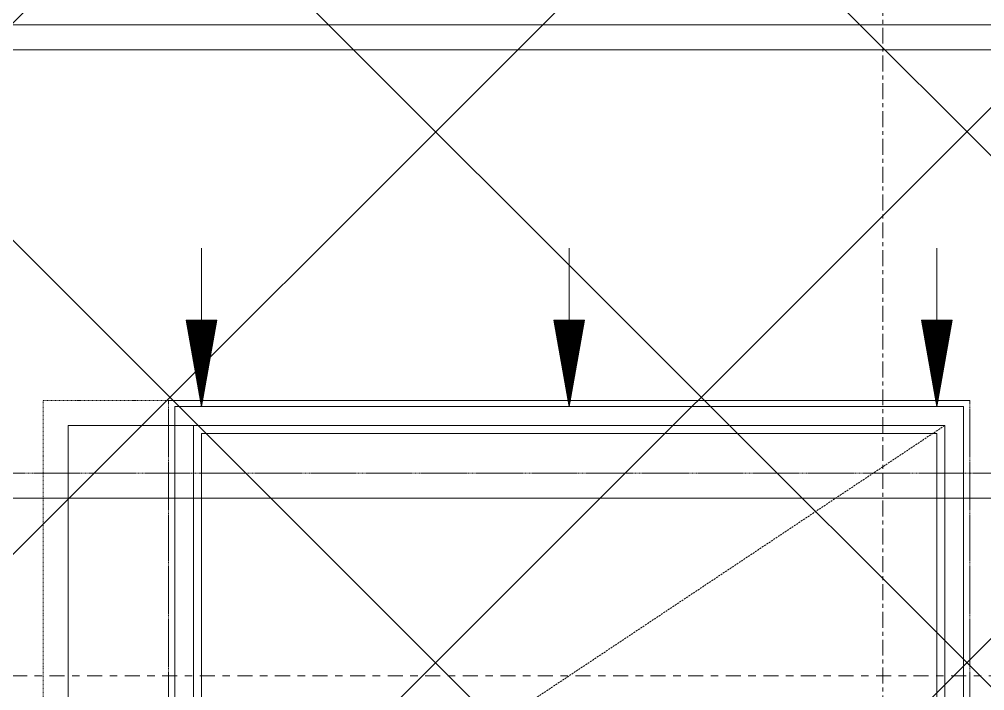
# Model space of a CAD drawing. Header units: inches. Extents: x -83664 to 20107, y -47222 to 19398.
# Drawn here: x -37662 to -36891, y -34330 to -33794 of the extents above; entities that cross this region are included whole.
import ezdxf

# ---------------------------------------------------------------- set-up
doc = ezdxf.new("R2010")
doc.units = ezdxf.units.IN
doc.header["$MEASUREMENT"] = 0
for name, pattern in [('Center', [29.999999, 12, -6, 6, -6]), ('Grid Line', [22.225, 12.7, -3.175, 3.175, -3.175]), ('Hidden 0_50', [1.0584, 0.5292, -0.5292]), ('Hidden 1_5', [2.2, 1.5, -0.7])]:
    doc.linetypes.add(name, pattern=pattern)
for name, color, linetype, lineweight in [('A-DETL-GENF', 7, 'Continuous', 9), ('M-HVAC-CDFF', 7, 'Continuous', 9), ('M-HVAC-DUCT-ANNO', 7, 'Continuous', 9), ('M-HVAC-DUCT-CNTR', 7, 'Center', 9), ('S-GRID', 7, 'Continuous', 9)]:
    doc.layers.add(name, color=color, linetype=linetype, lineweight=lineweight)
doc.layers.add('M-HVAC-DUCT', color=7, linetype='Continuous', lineweight=9, true_color=0xffe97f)

# ---------------------------------------------------------------- blocks, each defined once
blk = doc.blocks.new('GCE-AT-Return Register Grille Rectangular - 600x400-8275311-FIRST FLOOR AC CONDITIONING LAYOUT - PART A')
at = {"layer": 'A-DETL-GENF', "color": 6, "true_color": 0xff00ff}
for p, q in [((113940.28, 64395.14), (113940.28, 64337.64)), ((114233.93, 64395.14), (114233.93, 64337.64)), ((114527.58, 64395.14), (114527.58, 64337.64)), ((113940.28, 64268.67), (113928.12, 64337.64)), ((113928.12, 64337.64), (113952.44, 64337.64)), ((113940.28, 64268.67), (113928.12, 64337.64)), ((113928.18, 64337.29), (113928.18, 64337.64)), ((113928.28, 64336.72), (113928.28, 64337.64)), ((113928.38, 64336.16), (113928.38, 64337.64)), ((113928.48, 64335.59), (113928.48, 64337.64)), ((113928.58, 64335.02), (113928.58, 64337.64)), ((113928.68, 64334.46), (113928.68, 64337.64)), ((113928.78, 64333.89), (113928.78, 64337.64)), ((113928.88, 64333.32), (113928.88, 64337.64)), ((113928.98, 64332.75), (113928.98, 64337.64)), ((113929.08, 64332.19), (113929.08, 64337.64)), ((113929.18, 64331.62), (113929.18, 64337.64)), ((113929.28, 64331.05), (113929.28, 64337.64)), ((113929.38, 64330.49), (113929.38, 64337.64)), ((113929.48, 64329.92), (113929.48, 64337.64)), ((113929.58, 64329.35), (113929.58, 64337.64)), ((113929.68, 64328.78), (113929.68, 64337.64)), ((113929.78, 64328.22), (113929.78, 64337.64)), ((113929.88, 64327.65), (113929.88, 64337.64)), ((113929.98, 64327.08), (113929.98, 64337.64)), ((113930.08, 64326.52), (113930.08, 64337.64)), ((113930.18, 64325.95), (113930.18, 64337.64)), ((113930.28, 64325.38), (113930.28, 64337.64)), ((113930.38, 64324.81), (113930.38, 64337.64)), ((113930.48, 64324.25), (113930.48, 64337.64)), ((113930.58, 64323.68), (113930.58, 64337.64)), ((113930.68, 64323.11), (113930.68, 64337.64)), ((113930.78, 64322.55), (113930.78, 64337.64)), ((113930.88, 64321.98), (113930.88, 64337.64)), ((113930.98, 64321.41), (113930.98, 64337.64)), ((113931.08, 64320.85), (113931.08, 64337.64)), ((113931.18, 64320.28), (113931.18, 64337.64)), ((113931.28, 64319.71), (113931.28, 64337.64)), ((113931.38, 64319.14), (113931.38, 64337.64)), ((113931.48, 64318.58), (113931.48, 64337.64)), ((113931.58, 64318.01), (113931.58, 64337.64)), ((113931.68, 64317.44), (113931.68, 64337.64)), ((113931.78, 64316.88), (113931.78, 64337.64)), ((113931.88, 64316.31), (113931.88, 64337.64)), ((113931.98, 64315.74), (113931.98, 64337.64)), ((113932.08, 64315.17), (113932.08, 64337.64)), ((113932.18, 64314.61), (113932.18, 64337.64)), ((113932.28, 64314.04), (113932.28, 64337.64)), ((113932.38, 64313.47), (113932.38, 64337.64)), ((113932.48, 64312.91), (113932.48, 64337.64)), ((113932.58, 64312.34), (113932.58, 64337.64)), ((113932.68, 64311.77), (113932.68, 64337.64)), ((113932.78, 64311.2), (113932.78, 64337.64)), ((113932.88, 64310.64), (113932.88, 64337.64)), ((113932.98, 64310.07), (113932.98, 64337.64)), ((113933.08, 64309.5), (113933.08, 64337.64)), ((113933.18, 64308.94), (113933.18, 64337.64)), ((113933.28, 64308.37), (113933.28, 64337.64)), ((113933.38, 64307.8), (113933.38, 64337.64)), ((113933.48, 64307.23), (113933.48, 64337.64)), ((113933.58, 64306.67), (113933.58, 64337.64)), ((113933.68, 64306.1), (113933.68, 64337.64)), ((113933.78, 64305.53), (113933.78, 64337.64)), ((113933.88, 64304.97), (113933.88, 64337.64)), ((113933.98, 64304.4), (113933.98, 64337.64)), ((113934.08, 64303.83), (113934.08, 64337.64)), ((113934.18, 64303.26), (113934.18, 64337.64)), ((113934.28, 64302.7), (113934.28, 64337.64)), ((113934.38, 64302.13), (113934.38, 64337.64)), ((113934.48, 64301.56), (113934.48, 64337.64)), ((113934.58, 64301), (113934.58, 64337.64)), ((113934.68, 64300.43), (113934.68, 64337.64)), ((113934.78, 64299.86), (113934.78, 64337.64)), ((113934.88, 64299.29), (113934.88, 64337.64)), ((113934.98, 64298.73), (113934.98, 64337.64)), ((113935.08, 64298.16), (113935.08, 64337.64)), ((113935.18, 64297.59), (113935.18, 64337.64)), ((113935.28, 64297.03), (113935.28, 64337.64)), ((113935.38, 64296.46), (113935.38, 64337.64)), ((113935.48, 64295.89), (113935.48, 64337.64)), ((113935.58, 64295.32), (113935.58, 64337.64)), ((113935.68, 64294.76), (113935.68, 64337.64)), ((113935.78, 64294.19), (113935.78, 64337.64)), ((113935.88, 64293.62), (113935.88, 64337.64)), ((113935.98, 64293.06), (113935.98, 64337.64)), ((113936.08, 64292.49), (113936.08, 64337.64)), ((113936.18, 64291.92), (113936.18, 64337.64)), ((113936.28, 64291.35), (113936.28, 64337.64)), ((113936.38, 64290.79), (113936.38, 64337.64)), ((113936.48, 64290.22), (113936.48, 64337.64)), ((113936.58, 64289.65), (113936.58, 64337.64)), ((113936.68, 64289.09), (113936.68, 64337.64)), ((113936.78, 64288.52), (113936.78, 64337.64)), ((113936.88, 64287.95), (113936.88, 64337.64)), ((113936.98, 64287.38), (113936.98, 64337.64)), ((113937.08, 64286.82), (113937.08, 64337.64)), ((113937.18, 64286.25), (113937.18, 64337.64)), ((113937.28, 64285.68), (113937.28, 64337.64)), ((113937.38, 64285.12), (113937.38, 64337.64)), ((113937.48, 64284.55), (113937.48, 64337.64)), ((113937.58, 64283.98), (113937.58, 64337.64)), ((113937.68, 64283.41), (113937.68, 64337.64)), ((113937.78, 64282.85), (113937.78, 64337.64)), ((113937.88, 64282.28), (113937.88, 64337.64)), ((113937.98, 64281.71), (113937.98, 64337.64)), ((113938.08, 64281.15), (113938.08, 64337.64)), ((113938.18, 64280.58), (113938.18, 64337.64)), ((113938.28, 64280.01), (113938.28, 64337.64)), ((113938.38, 64279.44), (113938.38, 64337.64)), ((113938.48, 64278.88), (113938.48, 64337.64)), ((113938.58, 64278.31), (113938.58, 64337.64)), ((113938.68, 64277.74), (113938.68, 64337.64)), ((113938.78, 64277.18), (113938.78, 64337.64)), ((113938.88, 64276.61), (113938.88, 64337.64)), ((113938.98, 64276.04), (113938.98, 64337.64)), ((113939.08, 64275.47), (113939.08, 64337.64)), ((113939.18, 64274.91), (113939.18, 64337.64)), ((113939.28, 64274.34), (113939.28, 64337.64)), ((113939.38, 64273.77), (113939.38, 64337.64)), ((113939.48, 64273.21), (113939.48, 64337.64)), ((113939.58, 64272.64), (113939.58, 64337.64)), ((113939.68, 64272.07), (113939.68, 64337.64)), ((113939.78, 64271.5), (113939.78, 64337.64)), ((113939.88, 64270.94), (113939.88, 64337.64)), ((113939.98, 64270.37), (113939.98, 64337.64)), ((113940.08, 64269.8), (113940.08, 64337.64)), ((113940.18, 64269.24), (113940.18, 64337.64)), ((113940.28, 64268.67), (113952.44, 64337.64)), ((113940.28, 64268.67), (113940.28, 64337.64)), ((113940.28, 64268.67), (113940.28, 64337.64)), ((113940.38, 64269.24), (113940.38, 64337.64)), ((113940.48, 64269.8), (113940.48, 64337.64)), ((113940.58, 64270.37), (113940.58, 64337.64)), ((113940.68, 64270.94), (113940.68, 64337.64)), ((113940.78, 64271.5), (113940.78, 64337.64)), ((113940.88, 64272.07), (113940.88, 64337.64)), ((113940.98, 64272.64), (113940.98, 64337.64)), ((113941.08, 64273.21), (113941.08, 64337.64)), ((113941.18, 64273.77), (113941.18, 64337.64)), ((113941.28, 64274.34), (113941.28, 64337.64)), ((113941.38, 64274.91), (113941.38, 64337.64)), ((113941.48, 64275.47), (113941.48, 64337.64)), ((113941.58, 64276.04), (113941.58, 64337.64)), ((113941.68, 64276.61), (113941.68, 64337.64)), ((113941.78, 64277.18), (113941.78, 64337.64)), ((113941.88, 64277.74), (113941.88, 64337.64)), ((113941.98, 64278.31), (113941.98, 64337.64)), ((113942.08, 64278.88), (113942.08, 64337.64)), ((113942.18, 64279.44), (113942.18, 64337.64)), ((113942.28, 64280.01), (113942.28, 64337.64)), ((113942.38, 64280.58), (113942.38, 64337.64)), ((113942.48, 64281.15), (113942.48, 64337.64)), ((113942.58, 64281.71), (113942.58, 64337.64)), ((113942.68, 64282.28), (113942.68, 64337.64)), ((113942.78, 64282.85), (113942.78, 64337.64)), ((113942.88, 64283.41), (113942.88, 64337.64)), ((113942.98, 64283.98), (113942.98, 64337.64)), ((113943.08, 64284.55), (113943.08, 64337.64)), ((113943.18, 64285.12), (113943.18, 64337.64)), ((113943.28, 64285.68), (113943.28, 64337.64)), ((113943.38, 64286.25), (113943.38, 64337.64)), ((113943.48, 64286.82), (113943.48, 64337.64)), ((113943.58, 64287.38), (113943.58, 64337.64)), ((113943.68, 64287.95), (113943.68, 64337.64)), ((113943.78, 64288.52), (113943.78, 64337.64)), ((113943.88, 64289.09), (113943.88, 64337.64)), ((113943.98, 64289.65), (113943.98, 64337.64)), ((113944.08, 64290.22), (113944.08, 64337.64)), ((113944.18, 64290.79), (113944.18, 64337.64)), ((113944.28, 64291.35), (113944.28, 64337.64)), ((113944.38, 64291.92), (113944.38, 64337.64)), ((113944.48, 64292.49), (113944.48, 64337.64)), ((113944.58, 64293.06), (113944.58, 64337.64)), ((113944.68, 64293.62), (113944.68, 64337.64)), ((113944.78, 64294.19), (113944.78, 64337.64)), ((113944.88, 64294.76), (113944.88, 64337.64)), ((113944.98, 64295.32), (113944.98, 64337.64)), ((113945.08, 64295.89), (113945.08, 64337.64)), ((113945.18, 64296.46), (113945.18, 64337.64)), ((113945.28, 64297.03), (113945.28, 64337.64)), ((113945.38, 64297.59), (113945.38, 64337.64)), ((113945.48, 64298.16), (113945.48, 64337.64)), ((113945.58, 64298.73), (113945.58, 64337.64)), ((113945.68, 64299.29), (113945.68, 64337.64)), ((113945.78, 64299.86), (113945.78, 64337.64)), ((113945.88, 64300.43), (113945.88, 64337.64)), ((113945.98, 64301), (113945.98, 64337.64)), ((113946.08, 64301.56), (113946.08, 64337.64)), ((113946.18, 64302.13), (113946.18, 64337.64)), ((113946.28, 64302.7), (113946.28, 64337.64)), ((113946.38, 64303.26), (113946.38, 64337.64)), ((113946.48, 64303.83), (113946.48, 64337.64)), ((113946.58, 64304.4), (113946.58, 64337.64)), ((113946.68, 64304.97), (113946.68, 64337.64)), ((113946.78, 64305.53), (113946.78, 64337.64)), ((113946.88, 64306.1), (113946.88, 64337.64)), ((113946.98, 64306.67), (113946.98, 64337.64)), ((113947.08, 64307.23), (113947.08, 64337.64)), ((113947.18, 64307.8), (113947.18, 64337.64)), ((113947.28, 64308.37), (113947.28, 64337.64)), ((113947.38, 64308.94), (113947.38, 64337.64)), ((113947.48, 64309.5), (113947.48, 64337.64)), ((113947.58, 64310.07), (113947.58, 64337.64)), ((113947.68, 64310.64), (113947.68, 64337.64)), ((113947.78, 64311.2), (113947.78, 64337.64)), ((113947.88, 64311.77), (113947.88, 64337.64)), ((113947.98, 64312.34), (113947.98, 64337.64)), ((113948.08, 64312.91), (113948.08, 64337.64)), ((113948.18, 64313.47), (113948.18, 64337.64)), ((113948.28, 64314.04), (113948.28, 64337.64)), ((113948.38, 64314.61), (113948.38, 64337.64)), ((113948.48, 64315.17), (113948.48, 64337.64)), ((113948.58, 64315.74), (113948.58, 64337.64)), ((113948.68, 64316.31), (113948.68, 64337.64)), ((113948.78, 64316.88), (113948.78, 64337.64)), ((113948.88, 64317.44), (113948.88, 64337.64)), ((113948.98, 64318.01), (113948.98, 64337.64)), ((113949.08, 64318.58), (113949.08, 64337.64)), ((113949.18, 64319.14), (113949.18, 64337.64)), ((113949.28, 64319.71), (113949.28, 64337.64)), ((113949.38, 64320.28), (113949.38, 64337.64)), ((113949.48, 64320.85), (113949.48, 64337.64)), ((113949.58, 64321.41), (113949.58, 64337.64)), ((113949.68, 64321.98), (113949.68, 64337.64)), ((113949.78, 64322.55), (113949.78, 64337.64)), ((113949.88, 64323.11), (113949.88, 64337.64)), ((113949.98, 64323.68), (113949.98, 64337.64)), ((113950.08, 64324.25), (113950.08, 64337.64)), ((113950.18, 64324.81), (113950.18, 64337.64)), ((113950.28, 64325.38), (113950.28, 64337.64)), ((113950.38, 64325.95), (113950.38, 64337.64)), ((113950.48, 64326.52), (113950.48, 64337.64)), ((113950.58, 64327.08), (113950.58, 64337.64)), ((113950.68, 64327.65), (113950.68, 64337.64)), ((113950.78, 64328.22), (113950.78, 64337.64)), ((113950.88, 64328.78), (113950.88, 64337.64)), ((113950.98, 64329.35), (113950.98, 64337.64)), ((113951.08, 64329.92), (113951.08, 64337.64)), ((113951.18, 64330.49), (113951.18, 64337.64)), ((113951.28, 64331.05), (113951.28, 64337.64)), ((113951.38, 64331.62), (113951.38, 64337.64)), ((113951.48, 64332.19), (113951.48, 64337.64)), ((113951.58, 64332.75), (113951.58, 64337.64)), ((113951.68, 64333.32), (113951.68, 64337.64)), ((113951.78, 64333.89), (113951.78, 64337.64)), ((113951.88, 64334.46), (113951.88, 64337.64)), ((113951.98, 64335.02), (113951.98, 64337.64)), ((113952.08, 64335.59), (113952.08, 64337.64)), ((113952.18, 64336.16), (113952.18, 64337.64)), ((113952.28, 64336.72), (113952.28, 64337.64)), ((113952.38, 64337.29), (113952.38, 64337.64)), ((114233.93, 64268.67), (114221.77, 64337.64)), ((114221.77, 64337.64), (114246.09, 64337.64)), ((114233.93, 64268.67), (114221.77, 64337.64)), ((114221.83, 64337.29), (114221.83, 64337.64)), ((114221.93, 64336.72), (114221.93, 64337.64)), ((114222.03, 64336.16), (114222.03, 64337.64)), ((114222.13, 64335.59), (114222.13, 64337.64)), ((114222.23, 64335.02), (114222.23, 64337.64)), ((114222.33, 64334.46), (114222.33, 64337.64)), ((114222.43, 64333.89), (114222.43, 64337.64)), ((114222.53, 64333.32), (114222.53, 64337.64)), ((114222.63, 64332.75), (114222.63, 64337.64)), ((114222.73, 64332.19), (114222.73, 64337.64)), ((114222.83, 64331.62), (114222.83, 64337.64)), ((114222.93, 64331.05), (114222.93, 64337.64)), ((114223.03, 64330.49), (114223.03, 64337.64)), ((114223.13, 64329.92), (114223.13, 64337.64)), ((114223.23, 64329.35), (114223.23, 64337.64)), ((114223.33, 64328.78), (114223.33, 64337.64)), ((114223.43, 64328.22), (114223.43, 64337.64)), ((114223.53, 64327.65), (114223.53, 64337.64)), ((114223.63, 64327.08), (114223.63, 64337.64)), ((114223.73, 64326.52), (114223.73, 64337.64)), ((114223.83, 64325.95), (114223.83, 64337.64)), ((114223.93, 64325.38), (114223.93, 64337.64)), ((114224.03, 64324.81), (114224.03, 64337.64)), ((114224.13, 64324.25), (114224.13, 64337.64)), ((114224.23, 64323.68), (114224.23, 64337.64)), ((114224.33, 64323.11), (114224.33, 64337.64)), ((114224.43, 64322.55), (114224.43, 64337.64)), ((114224.53, 64321.98), (114224.53, 64337.64)), ((114224.63, 64321.41), (114224.63, 64337.64)), ((114224.73, 64320.85), (114224.73, 64337.64)), ((114224.83, 64320.28), (114224.83, 64337.64)), ((114224.93, 64319.71), (114224.93, 64337.64)), ((114225.03, 64319.14), (114225.03, 64337.64)), ((114225.13, 64318.58), (114225.13, 64337.64)), ((114225.23, 64318.01), (114225.23, 64337.64)), ((114225.33, 64317.44), (114225.33, 64337.64)), ((114225.43, 64316.88), (114225.43, 64337.64)), ((114225.53, 64316.31), (114225.53, 64337.64)), ((114225.63, 64315.74), (114225.63, 64337.64)), ((114225.73, 64315.17), (114225.73, 64337.64)), ((114225.83, 64314.61), (114225.83, 64337.64)), ((114225.93, 64314.04), (114225.93, 64337.64)), ((114226.03, 64313.47), (114226.03, 64337.64)), ((114226.13, 64312.91), (114226.13, 64337.64)), ((114226.23, 64312.34), (114226.23, 64337.64)), ((114226.33, 64311.77), (114226.33, 64337.64)), ((114226.43, 64311.2), (114226.43, 64337.64)), ((114226.53, 64310.64), (114226.53, 64337.64)), ((114226.63, 64310.07), (114226.63, 64337.64)), ((114226.73, 64309.5), (114226.73, 64337.64)), ((114226.83, 64308.94), (114226.83, 64337.64)), ((114226.93, 64308.37), (114226.93, 64337.64)), ((114227.03, 64307.8), (114227.03, 64337.64)), ((114227.13, 64307.23), (114227.13, 64337.64)), ((114227.23, 64306.67), (114227.23, 64337.64)), ((114227.33, 64306.1), (114227.33, 64337.64)), ((114227.43, 64305.53), (114227.43, 64337.64)), ((114227.53, 64304.97), (114227.53, 64337.64)), ((114227.63, 64304.4), (114227.63, 64337.64)), ((114227.73, 64303.83), (114227.73, 64337.64)), ((114227.83, 64303.26), (114227.83, 64337.64)), ((114227.93, 64302.7), (114227.93, 64337.64)), ((114228.03, 64302.13), (114228.03, 64337.64)), ((114228.13, 64301.56), (114228.13, 64337.64)), ((114228.23, 64301), (114228.23, 64337.64)), ((114228.33, 64300.43), (114228.33, 64337.64)), ((114228.43, 64299.86), (114228.43, 64337.64)), ((114228.53, 64299.29), (114228.53, 64337.64)), ((114228.63, 64298.73), (114228.63, 64337.64)), ((114228.73, 64298.16), (114228.73, 64337.64)), ((114228.83, 64297.59), (114228.83, 64337.64)), ((114228.93, 64297.03), (114228.93, 64337.64)), ((114229.03, 64296.46), (114229.03, 64337.64)), ((114229.13, 64295.89), (114229.13, 64337.64)), ((114229.23, 64295.32), (114229.23, 64337.64)), ((114229.33, 64294.76), (114229.33, 64337.64)), ((114229.43, 64294.19), (114229.43, 64337.64)), ((114229.53, 64293.62), (114229.53, 64337.64)), ((114229.63, 64293.06), (114229.63, 64337.64)), ((114229.73, 64292.49), (114229.73, 64337.64)), ((114229.83, 64291.92), (114229.83, 64337.64)), ((114229.93, 64291.35), (114229.93, 64337.64)), ((114230.03, 64290.79), (114230.03, 64337.64)), ((114230.13, 64290.22), (114230.13, 64337.64)), ((114230.23, 64289.65), (114230.23, 64337.64)), ((114230.33, 64289.09), (114230.33, 64337.64)), ((114230.43, 64288.52), (114230.43, 64337.64)), ((114230.53, 64287.95), (114230.53, 64337.64)), ((114230.63, 64287.38), (114230.63, 64337.64)), ((114230.73, 64286.82), (114230.73, 64337.64)), ((114230.83, 64286.25), (114230.83, 64337.64)), ((114230.93, 64285.68), (114230.93, 64337.64)), ((114231.03, 64285.12), (114231.03, 64337.64)), ((114231.13, 64284.55), (114231.13, 64337.64)), ((114231.23, 64283.98), (114231.23, 64337.64)), ((114231.33, 64283.41), (114231.33, 64337.64)), ((114231.43, 64282.85), (114231.43, 64337.64)), ((114231.53, 64282.28), (114231.53, 64337.64)), ((114231.63, 64281.71), (114231.63, 64337.64)), ((114231.73, 64281.15), (114231.73, 64337.64)), ((114231.83, 64280.58), (114231.83, 64337.64)), ((114231.93, 64280.01), (114231.93, 64337.64)), ((114232.03, 64279.44), (114232.03, 64337.64)), ((114232.13, 64278.88), (114232.13, 64337.64)), ((114232.23, 64278.31), (114232.23, 64337.64)), ((114232.33, 64277.74), (114232.33, 64337.64)), ((114232.43, 64277.18), (114232.43, 64337.64)), ((114232.53, 64276.61), (114232.53, 64337.64)), ((114232.63, 64276.04), (114232.63, 64337.64)), ((114232.73, 64275.47), (114232.73, 64337.64)), ((114232.83, 64274.91), (114232.83, 64337.64)), ((114232.93, 64274.34), (114232.93, 64337.64)), ((114233.03, 64273.77), (114233.03, 64337.64)), ((114233.13, 64273.21), (114233.13, 64337.64)), ((114233.23, 64272.64), (114233.23, 64337.64)), ((114233.33, 64272.07), (114233.33, 64337.64)), ((114233.43, 64271.5), (114233.43, 64337.64)), ((114233.53, 64270.94), (114233.53, 64337.64)), ((114233.63, 64270.37), (114233.63, 64337.64)), ((114233.73, 64269.8), (114233.73, 64337.64)), ((114233.83, 64269.24), (114233.83, 64337.64)), ((114233.93, 64268.67), (114246.09, 64337.64)), ((114233.93, 64268.67), (114233.93, 64337.64)), ((114233.93, 64268.67), (114233.93, 64337.64)), ((114234.03, 64269.24), (114234.03, 64337.64)), ((114234.13, 64269.8), (114234.13, 64337.64)), ((114234.23, 64270.37), (114234.23, 64337.64)), ((114234.33, 64270.94), (114234.33, 64337.64)), ((114234.43, 64271.5), (114234.43, 64337.64)), ((114234.53, 64272.07), (114234.53, 64337.64)), ((114234.63, 64272.64), (114234.63, 64337.64)), ((114234.73, 64273.21), (114234.73, 64337.64)), ((114234.83, 64273.77), (114234.83, 64337.64)), ((114234.93, 64274.34), (114234.93, 64337.64)), ((114235.03, 64274.91), (114235.03, 64337.64)), ((114235.13, 64275.47), (114235.13, 64337.64)), ((114235.23, 64276.04), (114235.23, 64337.64)), ((114235.33, 64276.61), (114235.33, 64337.64)), ((114235.43, 64277.18), (114235.43, 64337.64)), ((114235.53, 64277.74), (114235.53, 64337.64)), ((114235.63, 64278.31), (114235.63, 64337.64)), ((114235.73, 64278.88), (114235.73, 64337.64)), ((114235.83, 64279.44), (114235.83, 64337.64)), ((114235.93, 64280.01), (114235.93, 64337.64)), ((114236.03, 64280.58), (114236.03, 64337.64)), ((114236.13, 64281.15), (114236.13, 64337.64)), ((114236.23, 64281.71), (114236.23, 64337.64)), ((114236.33, 64282.28), (114236.33, 64337.64)), ((114236.43, 64282.85), (114236.43, 64337.64)), ((114236.53, 64283.41), (114236.53, 64337.64)), ((114236.63, 64283.98), (114236.63, 64337.64)), ((114236.73, 64284.55), (114236.73, 64337.64)), ((114236.83, 64285.12), (114236.83, 64337.64)), ((114236.93, 64285.68), (114236.93, 64337.64)), ((114237.03, 64286.25), (114237.03, 64337.64)), ((114237.13, 64286.82), (114237.13, 64337.64)), ((114237.23, 64287.38), (114237.23, 64337.64)), ((114237.33, 64287.95), (114237.33, 64337.64)), ((114237.43, 64288.52), (114237.43, 64337.64)), ((114237.53, 64289.09), (114237.53, 64337.64)), ((114237.63, 64289.65), (114237.63, 64337.64)), ((114237.73, 64290.22), (114237.73, 64337.64)), ((114237.83, 64290.79), (114237.83, 64337.64)), ((114237.93, 64291.35), (114237.93, 64337.64)), ((114238.03, 64291.92), (114238.03, 64337.64)), ((114238.13, 64292.49), (114238.13, 64337.64)), ((114238.23, 64293.06), (114238.23, 64337.64)), ((114238.33, 64293.62), (114238.33, 64337.64)), ((114238.43, 64294.19), (114238.43, 64337.64)), ((114238.53, 64294.76), (114238.53, 64337.64)), ((114238.63, 64295.32), (114238.63, 64337.64)), ((114238.73, 64295.89), (114238.73, 64337.64)), ((114238.83, 64296.46), (114238.83, 64337.64)), ((114238.93, 64297.03), (114238.93, 64337.64)), ((114239.03, 64297.59), (114239.03, 64337.64)), ((114239.13, 64298.16), (114239.13, 64337.64)), ((114239.23, 64298.73), (114239.23, 64337.64)), ((114239.33, 64299.29), (114239.33, 64337.64)), ((114239.43, 64299.86), (114239.43, 64337.64)), ((114239.53, 64300.43), (114239.53, 64337.64)), ((114239.63, 64301), (114239.63, 64337.64)), ((114239.73, 64301.56), (114239.73, 64337.64)), ((114239.83, 64302.13), (114239.83, 64337.64)), ((114239.93, 64302.7), (114239.93, 64337.64)), ((114240.03, 64303.26), (114240.03, 64337.64)), ((114240.13, 64303.83), (114240.13, 64337.64)), ((114240.23, 64304.4), (114240.23, 64337.64)), ((114240.33, 64304.97), (114240.33, 64337.64)), ((114240.43, 64305.53), (114240.43, 64337.64)), ((114240.53, 64306.1), (114240.53, 64337.64)), ((114240.63, 64306.67), (114240.63, 64337.64)), ((114240.73, 64307.23), (114240.73, 64337.64)), ((114240.83, 64307.8), (114240.83, 64337.64)), ((114240.93, 64308.37), (114240.93, 64337.64)), ((114241.03, 64308.94), (114241.03, 64337.64)), ((114241.13, 64309.5), (114241.13, 64337.64)), ((114241.23, 64310.07), (114241.23, 64337.64)), ((114241.33, 64310.64), (114241.33, 64337.64)), ((114241.43, 64311.2), (114241.43, 64337.64)), ((114241.53, 64311.77), (114241.53, 64337.64)), ((114241.63, 64312.34), (114241.63, 64337.64)), ((114241.73, 64312.91), (114241.73, 64337.64)), ((114241.83, 64313.47), (114241.83, 64337.64)), ((114241.93, 64314.04), (114241.93, 64337.64)), ((114242.03, 64314.61), (114242.03, 64337.64)), ((114242.13, 64315.17), (114242.13, 64337.64)), ((114242.23, 64315.74), (114242.23, 64337.64)), ((114242.33, 64316.31), (114242.33, 64337.64)), ((114242.43, 64316.88), (114242.43, 64337.64)), ((114242.53, 64317.44), (114242.53, 64337.64)), ((114242.63, 64318.01), (114242.63, 64337.64)), ((114242.73, 64318.58), (114242.73, 64337.64)), ((114242.83, 64319.14), (114242.83, 64337.64)), ((114242.93, 64319.71), (114242.93, 64337.64)), ((114243.03, 64320.28), (114243.03, 64337.64)), ((114243.13, 64320.85), (114243.13, 64337.64)), ((114243.23, 64321.41), (114243.23, 64337.64)), ((114243.33, 64321.98), (114243.33, 64337.64)), ((114243.43, 64322.55), (114243.43, 64337.64)), ((114243.53, 64323.11), (114243.53, 64337.64)), ((114243.63, 64323.68), (114243.63, 64337.64)), ((114243.73, 64324.25), (114243.73, 64337.64)), ((114243.83, 64324.81), (114243.83, 64337.64)), ((114243.93, 64325.38), (114243.93, 64337.64)), ((114244.03, 64325.95), (114244.03, 64337.64)), ((114244.13, 64326.52), (114244.13, 64337.64)), ((114244.23, 64327.08), (114244.23, 64337.64)), ((114244.33, 64327.65), (114244.33, 64337.64)), ((114244.43, 64328.22), (114244.43, 64337.64)), ((114244.53, 64328.78), (114244.53, 64337.64)), ((114244.63, 64329.35), (114244.63, 64337.64)), ((114244.73, 64329.92), (114244.73, 64337.64)), ((114244.83, 64330.49), (114244.83, 64337.64)), ((114244.93, 64331.05), (114244.93, 64337.64)), ((114245.03, 64331.62), (114245.03, 64337.64)), ((114245.13, 64332.19), (114245.13, 64337.64)), ((114245.23, 64332.75), (114245.23, 64337.64)), ((114245.33, 64333.32), (114245.33, 64337.64)), ((114245.43, 64333.89), (114245.43, 64337.64)), ((114245.53, 64334.46), (114245.53, 64337.64)), ((114245.63, 64335.02), (114245.63, 64337.64)), ((114245.73, 64335.59), (114245.73, 64337.64)), ((114245.83, 64336.16), (114245.83, 64337.64)), ((114245.93, 64336.72), (114245.93, 64337.64)), ((114246.03, 64337.29), (114246.03, 64337.64)), ((114527.58, 64268.67), (114515.42, 64337.64)), ((114515.42, 64337.64), (114539.74, 64337.64)), ((114527.58, 64268.67), (114515.42, 64337.64)), ((114515.48, 64337.29), (114515.48, 64337.64)), ((114515.58, 64336.72), (114515.58, 64337.64)), ((114515.68, 64336.16), (114515.68, 64337.64)), ((114515.78, 64335.59), (114515.78, 64337.64)), ((114515.88, 64335.02), (114515.88, 64337.64)), ((114515.98, 64334.46), (114515.98, 64337.64)), ((114516.08, 64333.89), (114516.08, 64337.64)), ((114516.18, 64333.32), (114516.18, 64337.64)), ((114516.28, 64332.75), (114516.28, 64337.64)), ((114516.38, 64332.19), (114516.38, 64337.64)), ((114516.48, 64331.62), (114516.48, 64337.64)), ((114516.58, 64331.05), (114516.58, 64337.64)), ((114516.68, 64330.49), (114516.68, 64337.64)), ((114516.78, 64329.92), (114516.78, 64337.64)), ((114516.88, 64329.35), (114516.88, 64337.64)), ((114516.98, 64328.78), (114516.98, 64337.64)), ((114517.08, 64328.22), (114517.08, 64337.64)), ((114517.18, 64327.65), (114517.18, 64337.64)), ((114517.28, 64327.08), (114517.28, 64337.64)), ((114517.38, 64326.52), (114517.38, 64337.64)), ((114517.48, 64325.95), (114517.48, 64337.64)), ((114517.58, 64325.38), (114517.58, 64337.64)), ((114517.68, 64324.81), (114517.68, 64337.64)), ((114517.78, 64324.25), (114517.78, 64337.64)), ((114517.88, 64323.68), (114517.88, 64337.64)), ((114517.98, 64323.11), (114517.98, 64337.64)), ((114518.08, 64322.55), (114518.08, 64337.64)), ((114518.18, 64321.98), (114518.18, 64337.64)), ((114518.28, 64321.41), (114518.28, 64337.64)), ((114518.38, 64320.85), (114518.38, 64337.64)), ((114518.48, 64320.28), (114518.48, 64337.64)), ((114518.58, 64319.71), (114518.58, 64337.64)), ((114518.68, 64319.14), (114518.68, 64337.64)), ((114518.78, 64318.58), (114518.78, 64337.64)), ((114518.88, 64318.01), (114518.88, 64337.64)), ((114518.98, 64317.44), (114518.98, 64337.64)), ((114519.08, 64316.88), (114519.08, 64337.64)), ((114519.18, 64316.31), (114519.18, 64337.64)), ((114519.28, 64315.74), (114519.28, 64337.64)), ((114519.38, 64315.17), (114519.38, 64337.64)), ((114519.48, 64314.61), (114519.48, 64337.64)), ((114519.58, 64314.04), (114519.58, 64337.64)), ((114519.68, 64313.47), (114519.68, 64337.64)), ((114519.78, 64312.91), (114519.78, 64337.64)), ((114519.88, 64312.34), (114519.88, 64337.64)), ((114519.98, 64311.77), (114519.98, 64337.64)), ((114520.08, 64311.2), (114520.08, 64337.64)), ((114520.18, 64310.64), (114520.18, 64337.64)), ((114520.28, 64310.07), (114520.28, 64337.64)), ((114520.38, 64309.5), (114520.38, 64337.64)), ((114520.48, 64308.94), (114520.48, 64337.64)), ((114520.58, 64308.37), (114520.58, 64337.64)), ((114520.68, 64307.8), (114520.68, 64337.64)), ((114520.78, 64307.23), (114520.78, 64337.64)), ((114520.88, 64306.67), (114520.88, 64337.64)), ((114520.98, 64306.1), (114520.98, 64337.64)), ((114521.08, 64305.53), (114521.08, 64337.64)), ((114521.18, 64304.97), (114521.18, 64337.64)), ((114521.28, 64304.4), (114521.28, 64337.64)), ((114521.38, 64303.83), (114521.38, 64337.64)), ((114521.48, 64303.26), (114521.48, 64337.64)), ((114521.58, 64302.7), (114521.58, 64337.64)), ((114521.68, 64302.13), (114521.68, 64337.64)), ((114521.78, 64301.56), (114521.78, 64337.64)), ((114521.88, 64301), (114521.88, 64337.64)), ((114521.98, 64300.43), (114521.98, 64337.64)), ((114522.08, 64299.86), (114522.08, 64337.64)), ((114522.18, 64299.29), (114522.18, 64337.64)), ((114522.28, 64298.73), (114522.28, 64337.64)), ((114522.38, 64298.16), (114522.38, 64337.64)), ((114522.48, 64297.59), (114522.48, 64337.64)), ((114522.58, 64297.03), (114522.58, 64337.64)), ((114522.68, 64296.46), (114522.68, 64337.64)), ((114522.78, 64295.89), (114522.78, 64337.64)), ((114522.88, 64295.32), (114522.88, 64337.64)), ((114522.98, 64294.76), (114522.98, 64337.64)), ((114523.08, 64294.19), (114523.08, 64337.64)), ((114523.18, 64293.62), (114523.18, 64337.64)), ((114523.28, 64293.06), (114523.28, 64337.64)), ((114523.38, 64292.49), (114523.38, 64337.64)), ((114523.48, 64291.92), (114523.48, 64337.64)), ((114523.58, 64291.35), (114523.58, 64337.64)), ((114523.68, 64290.79), (114523.68, 64337.64)), ((114523.78, 64290.22), (114523.78, 64337.64)), ((114523.88, 64289.65), (114523.88, 64337.64)), ((114523.98, 64289.09), (114523.98, 64337.64)), ((114524.08, 64288.52), (114524.08, 64337.64)), ((114524.18, 64287.95), (114524.18, 64337.64)), ((114524.28, 64287.38), (114524.28, 64337.64)), ((114524.38, 64286.82), (114524.38, 64337.64)), ((114524.48, 64286.25), (114524.48, 64337.64)), ((114524.58, 64285.68), (114524.58, 64337.64)), ((114524.68, 64285.12), (114524.68, 64337.64)), ((114524.78, 64284.55), (114524.78, 64337.64)), ((114524.88, 64283.98), (114524.88, 64337.64)), ((114524.98, 64283.41), (114524.98, 64337.64)), ((114525.08, 64282.85), (114525.08, 64337.64)), ((114525.18, 64282.28), (114525.18, 64337.64)), ((114525.28, 64281.71), (114525.28, 64337.64)), ((114525.38, 64281.15), (114525.38, 64337.64)), ((114525.48, 64280.58), (114525.48, 64337.64)), ((114525.58, 64280.01), (114525.58, 64337.64)), ((114525.68, 64279.44), (114525.68, 64337.64)), ((114525.78, 64278.88), (114525.78, 64337.64)), ((114525.88, 64278.31), (114525.88, 64337.64)), ((114525.98, 64277.74), (114525.98, 64337.64)), ((114526.08, 64277.18), (114526.08, 64337.64)), ((114526.18, 64276.61), (114526.18, 64337.64)), ((114526.28, 64276.04), (114526.28, 64337.64)), ((114526.38, 64275.47), (114526.38, 64337.64)), ((114526.48, 64274.91), (114526.48, 64337.64)), ((114526.58, 64274.34), (114526.58, 64337.64)), ((114526.68, 64273.77), (114526.68, 64337.64)), ((114526.78, 64273.21), (114526.78, 64337.64)), ((114526.88, 64272.64), (114526.88, 64337.64)), ((114526.98, 64272.07), (114526.98, 64337.64)), ((114527.08, 64271.5), (114527.08, 64337.64)), ((114527.18, 64270.94), (114527.18, 64337.64)), ((114527.28, 64270.37), (114527.28, 64337.64)), ((114527.38, 64269.8), (114527.38, 64337.64)), ((114527.48, 64269.24), (114527.48, 64337.64)), ((114527.58, 64268.67), (114539.74, 64337.64)), ((114527.58, 64268.67), (114527.58, 64337.64)), ((114527.58, 64268.67), (114527.58, 64337.64)), ((114527.68, 64269.24), (114527.68, 64337.64)), ((114527.78, 64269.8), (114527.78, 64337.64)), ((114527.88, 64270.37), (114527.88, 64337.64)), ((114527.98, 64270.94), (114527.98, 64337.64)), ((114528.08, 64271.5), (114528.08, 64337.64)), ((114528.18, 64272.07), (114528.18, 64337.64)), ((114528.28, 64272.64), (114528.28, 64337.64)), ((114528.38, 64273.21), (114528.38, 64337.64)), ((114528.48, 64273.77), (114528.48, 64337.64)), ((114528.58, 64274.34), (114528.58, 64337.64)), ((114528.68, 64274.91), (114528.68, 64337.64)), ((114528.78, 64275.47), (114528.78, 64337.64)), ((114528.88, 64276.04), (114528.88, 64337.64)), ((114528.98, 64276.61), (114528.98, 64337.64)), ((114529.08, 64277.18), (114529.08, 64337.64)), ((114529.18, 64277.74), (114529.18, 64337.64)), ((114529.28, 64278.31), (114529.28, 64337.64)), ((114529.38, 64278.88), (114529.38, 64337.64)), ((114529.48, 64279.44), (114529.48, 64337.64)), ((114529.58, 64280.01), (114529.58, 64337.64)), ((114529.68, 64280.58), (114529.68, 64337.64)), ((114529.78, 64281.15), (114529.78, 64337.64)), ((114529.88, 64281.71), (114529.88, 64337.64)), ((114529.98, 64282.28), (114529.98, 64337.64)), ((114530.08, 64282.85), (114530.08, 64337.64)), ((114530.18, 64283.41), (114530.18, 64337.64)), ((114530.28, 64283.98), (114530.28, 64337.64)), ((114530.38, 64284.55), (114530.38, 64337.64)), ((114530.48, 64285.12), (114530.48, 64337.64)), ((114530.58, 64285.68), (114530.58, 64337.64)), ((114530.68, 64286.25), (114530.68, 64337.64)), ((114530.78, 64286.82), (114530.78, 64337.64)), ((114530.88, 64287.38), (114530.88, 64337.64)), ((114530.98, 64287.95), (114530.98, 64337.64)), ((114531.08, 64288.52), (114531.08, 64337.64)), ((114531.18, 64289.09), (114531.18, 64337.64)), ((114531.28, 64289.65), (114531.28, 64337.64)), ((114531.38, 64290.22), (114531.38, 64337.64)), ((114531.48, 64290.79), (114531.48, 64337.64)), ((114531.58, 64291.35), (114531.58, 64337.64)), ((114531.68, 64291.92), (114531.68, 64337.64)), ((114531.78, 64292.49), (114531.78, 64337.64)), ((114531.88, 64293.06), (114531.88, 64337.64)), ((114531.98, 64293.62), (114531.98, 64337.64)), ((114532.08, 64294.19), (114532.08, 64337.64)), ((114532.18, 64294.76), (114532.18, 64337.64)), ((114532.28, 64295.32), (114532.28, 64337.64)), ((114532.38, 64295.89), (114532.38, 64337.64)), ((114532.48, 64296.46), (114532.48, 64337.64)), ((114532.58, 64297.03), (114532.58, 64337.64)), ((114532.68, 64297.59), (114532.68, 64337.64)), ((114532.78, 64298.16), (114532.78, 64337.64)), ((114532.88, 64298.73), (114532.88, 64337.64)), ((114532.98, 64299.29), (114532.98, 64337.64)), ((114533.08, 64299.86), (114533.08, 64337.64)), ((114533.18, 64300.43), (114533.18, 64337.64)), ((114533.28, 64301), (114533.28, 64337.64)), ((114533.38, 64301.56), (114533.38, 64337.64)), ((114533.48, 64302.13), (114533.48, 64337.64)), ((114533.58, 64302.7), (114533.58, 64337.64)), ((114533.68, 64303.26), (114533.68, 64337.64)), ((114533.78, 64303.83), (114533.78, 64337.64)), ((114533.88, 64304.4), (114533.88, 64337.64)), ((114533.98, 64304.97), (114533.98, 64337.64)), ((114534.08, 64305.53), (114534.08, 64337.64)), ((114534.18, 64306.1), (114534.18, 64337.64)), ((114534.28, 64306.67), (114534.28, 64337.64)), ((114534.38, 64307.23), (114534.38, 64337.64)), ((114534.48, 64307.8), (114534.48, 64337.64)), ((114534.58, 64308.37), (114534.58, 64337.64)), ((114534.68, 64308.94), (114534.68, 64337.64)), ((114534.78, 64309.5), (114534.78, 64337.64)), ((114534.88, 64310.07), (114534.88, 64337.64)), ((114534.98, 64310.64), (114534.98, 64337.64)), ((114535.08, 64311.2), (114535.08, 64337.64)), ((114535.18, 64311.77), (114535.18, 64337.64)), ((114535.28, 64312.34), (114535.28, 64337.64)), ((114535.38, 64312.91), (114535.38, 64337.64)), ((114535.48, 64313.47), (114535.48, 64337.64)), ((114535.58, 64314.04), (114535.58, 64337.64)), ((114535.68, 64314.61), (114535.68, 64337.64)), ((114535.78, 64315.17), (114535.78, 64337.64)), ((114535.88, 64315.74), (114535.88, 64337.64)), ((114535.98, 64316.31), (114535.98, 64337.64)), ((114536.08, 64316.88), (114536.08, 64337.64)), ((114536.18, 64317.44), (114536.18, 64337.64)), ((114536.28, 64318.01), (114536.28, 64337.64)), ((114536.38, 64318.58), (114536.38, 64337.64)), ((114536.48, 64319.14), (114536.48, 64337.64)), ((114536.58, 64319.71), (114536.58, 64337.64)), ((114536.68, 64320.28), (114536.68, 64337.64)), ((114536.78, 64320.85), (114536.78, 64337.64)), ((114536.88, 64321.41), (114536.88, 64337.64)), ((114536.98, 64321.98), (114536.98, 64337.64)), ((114537.08, 64322.55), (114537.08, 64337.64)), ((114537.18, 64323.11), (114537.18, 64337.64)), ((114537.28, 64323.68), (114537.28, 64337.64)), ((114537.38, 64324.25), (114537.38, 64337.64)), ((114537.48, 64324.81), (114537.48, 64337.64)), ((114537.58, 64325.38), (114537.58, 64337.64)), ((114537.68, 64325.95), (114537.68, 64337.64)), ((114537.78, 64326.52), (114537.78, 64337.64)), ((114537.88, 64327.08), (114537.88, 64337.64)), ((114537.98, 64327.65), (114537.98, 64337.64)), ((114538.08, 64328.22), (114538.08, 64337.64)), ((114538.18, 64328.78), (114538.18, 64337.64)), ((114538.28, 64329.35), (114538.28, 64337.64)), ((114538.38, 64329.92), (114538.38, 64337.64)), ((114538.48, 64330.49), (114538.48, 64337.64)), ((114538.58, 64331.05), (114538.58, 64337.64)), ((114538.68, 64331.62), (114538.68, 64337.64)), ((114538.78, 64332.19), (114538.78, 64337.64)), ((114538.88, 64332.75), (114538.88, 64337.64)), ((114538.98, 64333.32), (114538.98, 64337.64)), ((114539.08, 64333.89), (114539.08, 64337.64)), ((114539.18, 64334.46), (114539.18, 64337.64)), ((114539.28, 64335.02), (114539.28, 64337.64)), ((114539.38, 64335.59), (114539.38, 64337.64)), ((114539.48, 64336.16), (114539.48, 64337.64)), ((114539.58, 64336.72), (114539.58, 64337.64)), ((114539.68, 64337.29), (114539.68, 64337.64))]:
    blk.add_line(p, q, dxfattribs=at)
at = {"layer": 'M-HVAC-CDFF', "color": 6, "true_color": 0xff00ff}
for p, q in [((113918.93, 63838.67), (113918.93, 64268.67)), ((113918.93, 64268.67), (114548.93, 64268.67)), ((114548.93, 64268.67), (113918.93, 64268.67)), ((113918.93, 64268.67), (113918.93, 63838.67)), ((114548.93, 64268.67), (114548.93, 63838.67)), ((114548.93, 63838.67), (114548.93, 64268.67)), ((113933.93, 63853.67), (113933.93, 64253.67)), ((113933.93, 64253.67), (114533.93, 64253.67)), ((114533.93, 64253.67), (113933.93, 64253.67)), ((113933.93, 64253.67), (113933.93, 63853.67)), ((114533.93, 64253.67), (114533.93, 63853.67)), ((114533.93, 63853.67), (114533.93, 64253.67)), ((113940.28, 63860.02), (113940.28, 64247.32)), ((113940.28, 64247.32), (114527.58, 64247.32)), ((114527.58, 64247.32), (113940.28, 64247.32)), ((113940.28, 64247.32), (113940.28, 63860.02)), ((114527.58, 64247.32), (114527.58, 63860.02)), ((114527.58, 63860.02), (114527.58, 64247.32))]:
    blk.add_line(p, q, dxfattribs=at)
blk = doc.blocks.new('M_Rectangular Tap - Beveled - Standard-V19-FIRST FLOOR AC CONDITIONING LAYOUT - PART A')
at = {"layer": 'M-HVAC-DUCT', "color": 6, "true_color": 0xff00ff}
for p, q in [((113933.93, 64253.67), (113833.93, 64253.67)), ((113833.93, 63853.67), (113833.93, 64253.67)), ((113833.93, 64253.67), (113833.93, 63853.67)), ((113833.93, 64253.67), (114533.93, 64253.67)), ((113933.93, 64253.67), (114533.93, 64253.67)), ((113933.93, 63853.67), (113933.93, 64253.67)), ((114533.93, 64253.67), (114533.93, 63853.67)), ((114533.93, 64253.67), (114533.93, 63853.67)), ((113933.93, 63853.67), (113833.93, 63853.67)), ((114533.93, 63853.67), (113833.93, 63853.67)), ((114533.93, 63853.67), (113933.93, 63853.67))]:
    blk.add_line(p, q, dxfattribs=at)
blk = doc.blocks.new('TEMW-SMBZ-HO-BM-HVAC-00002_rvt-1-FIRST FLOOR AC CONDITIONING LAYOUT - PART A')
at = {"layer": 'M-HVAC-DUCT', "color": 6, "linetype": 'Hidden 0_50', "true_color": 0xff00ff}
for p, q in [((114791, 64573.67), (109790.06, 64573.67)), ((109790.06, 64573.67), (114791, 64573.67)), ((113913.93, 64273.67), (113813.93, 64273.67)), ((113813.93, 64273.67), (114553.93, 64273.67)), ((113813.93, 63833.67), (113813.93, 64273.67)), ((113813.93, 63833.67), (113813.93, 64273.67)), ((113913.93, 63833.67), (113913.93, 64273.67)), ((113913.93, 64273.67), (114553.93, 64273.67)), ((114553.93, 64273.67), (113913.93, 64273.67)), ((113913.93, 64273.67), (113913.93, 63833.67)), ((114553.93, 64273.67), (113913.93, 64273.67)), ((113913.93, 63833.67), (113913.93, 64273.67)), ((114553.93, 64273.67), (114553.93, 63833.67)), ((114553.93, 63833.67), (114553.93, 64273.67)), ((114553.93, 64273.67), (114553.93, 63833.67)), ((114553.93, 63833.67), (114553.93, 64273.67))]:
    blk.add_line(p, q, dxfattribs=at)
at = {"layer": 'M-HVAC-DUCT', "color": 6, "true_color": 0xff00ff}
for p, q in [((109790.06, 64553.67), (114791, 64553.67)), ((109790.06, 64553.67), (114791, 64553.67)), ((113833.93, 64253.67), (114533.93, 64253.67)), ((113833.93, 64253.67), (114533.93, 64253.67)), ((113833.93, 64253.67), (113833.93, 63853.67)), ((113833.93, 64253.67), (113833.93, 63853.67)), ((114533.93, 64253.67), (114533.93, 63853.67)), ((114533.93, 64253.67), (114533.93, 63853.67))]:
    blk.add_line(p, q, dxfattribs=at)
at = {"layer": 'M-HVAC-DUCT', "color": 30, "linetype": 'Hidden 0_50', "true_color": 0xff7f00}
for p, q in [((115905.37, 64215.62), (109156.7, 64215.62)), ((109156.7, 64215.62), (115905.37, 64215.62))]:
    blk.add_line(p, q, dxfattribs=at)
at = {"layer": 'M-HVAC-DUCT', "color": 30, "true_color": 0xff7f00}
blk.add_line((109156.7, 64195.62), (115905.37, 64195.62), dxfattribs=at)
blk.add_line((109156.7, 64195.62), (115905.37, 64195.62), dxfattribs=at)
at = {"layer": 'M-HVAC-DUCT-ANNO', "color": 6, "linetype": 'Hidden 1_5', "true_color": 0xff00ff}
for p, q in [((113933.93, 64253.67), (114533.93, 64253.67)), ((113933.93, 63853.67), (113933.93, 64253.67)), ((113933.93, 63853.67), (114533.93, 64253.67)), ((114533.93, 64253.67), (114533.93, 63853.67))]:
    blk.add_line(p, q, dxfattribs=at)
at = {"layer": 'M-HVAC-DUCT-CNTR', "color": 6, "true_color": 0xff00ff}
blk.add_line((114791, 64053.67), (109790.06, 64053.67), dxfattribs=at)
at = {"layer": 'M-HVAC-CDFF', "color": 6, "linetype": 'Hidden 0_50', "lineweight": 9, "true_color": 0xff00ff}
blk.add_blockref('GCE-AT-Return Register Grille Rectangular - 600x400-8275311-FIRST FLOOR AC CONDITIONING LAYOUT - PART A', (0, 0), dxfattribs=at)
at = {"layer": 'M-HVAC-DUCT', "color": 6, "linetype": 'Hidden 0_50', "lineweight": 9, "true_color": 0xff00ff}
blk.add_blockref('M_Rectangular Tap - Beveled - Standard-V19-FIRST FLOOR AC CONDITIONING LAYOUT - PART A', (0, 0), dxfattribs=at)
blk = doc.blocks.new('TEMW-SMBZ-HO-BM-HVAC-00002_rvt-2-FIRST FLOOR AC CONDITIONING LAYOUT - PART A')
at = {"layer": 'M-HVAC-DUCT', "color": 6, "linetype": 'Hidden 0_50', "true_color": 0xff00ff}
for p, q in [((114791, 64573.67), (109790.06, 64573.67)), ((109790.06, 64573.67), (114791, 64573.67)), ((113913.93, 64273.67), (113813.93, 64273.67)), ((113813.93, 64273.67), (114553.93, 64273.67)), ((113813.93, 63833.67), (113813.93, 64273.67)), ((113813.93, 63833.67), (113813.93, 64273.67)), ((113913.93, 63833.67), (113913.93, 64273.67)), ((113913.93, 64273.67), (114553.93, 64273.67)), ((114553.93, 64273.67), (113913.93, 64273.67)), ((113913.93, 64273.67), (113913.93, 63833.67)), ((114553.93, 64273.67), (113913.93, 64273.67)), ((113913.93, 63833.67), (113913.93, 64273.67)), ((114553.93, 64273.67), (114553.93, 63833.67)), ((114553.93, 63833.67), (114553.93, 64273.67)), ((114553.93, 64273.67), (114553.93, 63833.67)), ((114553.93, 63833.67), (114553.93, 64273.67))]:
    blk.add_line(p, q, dxfattribs=at)
at = {"layer": 'M-HVAC-DUCT', "color": 6, "true_color": 0xff00ff}
for p, q in [((109790.06, 64553.67), (114791, 64553.67)), ((109790.06, 64553.67), (114791, 64553.67)), ((113833.93, 64253.67), (114533.93, 64253.67)), ((113833.93, 64253.67), (114533.93, 64253.67)), ((113833.93, 64253.67), (113833.93, 63853.67)), ((113833.93, 64253.67), (113833.93, 63853.67)), ((114533.93, 64253.67), (114533.93, 63853.67)), ((114533.93, 64253.67), (114533.93, 63853.67))]:
    blk.add_line(p, q, dxfattribs=at)
at = {"layer": 'M-HVAC-DUCT', "color": 30, "linetype": 'Hidden 0_50', "true_color": 0xff7f00}
for p, q in [((115905.37, 64215.62), (109156.7, 64215.62)), ((109156.7, 64215.62), (115905.37, 64215.62))]:
    blk.add_line(p, q, dxfattribs=at)
at = {"layer": 'M-HVAC-DUCT', "color": 30, "true_color": 0xff7f00}
blk.add_line((109156.7, 64195.62), (115905.37, 64195.62), dxfattribs=at)
blk.add_line((109156.7, 64195.62), (115905.37, 64195.62), dxfattribs=at)
at = {"layer": 'M-HVAC-DUCT-ANNO', "color": 6, "linetype": 'Hidden 1_5', "true_color": 0xff00ff}
for p, q in [((113933.93, 64253.67), (114533.93, 64253.67)), ((113933.93, 63853.67), (113933.93, 64253.67)), ((113933.93, 63853.67), (114533.93, 64253.67)), ((114533.93, 64253.67), (114533.93, 63853.67))]:
    blk.add_line(p, q, dxfattribs=at)
at = {"layer": 'M-HVAC-DUCT-CNTR', "color": 6, "true_color": 0xff00ff}
blk.add_line((114791, 64053.67), (109790.06, 64053.67), dxfattribs=at)
at = {"layer": 'M-HVAC-CDFF', "color": 6, "linetype": 'Hidden 0_50', "lineweight": 9, "true_color": 0xff00ff}
blk.add_blockref('GCE-AT-Return Register Grille Rectangular - 600x400-8275311-FIRST FLOOR AC CONDITIONING LAYOUT - PART A', (0, 0), dxfattribs=at)
at = {"layer": 'M-HVAC-DUCT', "color": 6, "linetype": 'Hidden 0_50', "lineweight": 9, "true_color": 0xff00ff}
blk.add_blockref('M_Rectangular Tap - Beveled - Standard-V19-FIRST FLOOR AC CONDITIONING LAYOUT - PART A', (0, 0), dxfattribs=at)

msp = doc.modelspace()

# ---------------------------------------------------------------- hatches: boundary and pattern name
at = {"layer": 'A-DETL-GENF', "true_color": 0xff0000}
h = msp.add_hatch(dxfattribs=at)
h.set_pattern_fill('FP_59', color=1, style=0, pattern_type=2)
h.set_pattern_definition([(45, (-151456.65, -98372.2), (-212.13203, 212.13203), []), (135, (-151456.65, -98372.2), (-212.13203, -212.13203), [])])
h.paths.add_polyline_path([(-62993.02, -37189.54), (-27297.3, -37189.54), (-27297.3, -98.37), (-62993.02, -98.37), (-62993.02, -33332.99)])

# ---------------------------------------------------------------- linework, layer by layer
at = {"layer": 'S-GRID', "color": 254, "linetype": 'Grid Line', "true_color": 0xdcdcdc}
msp.add_line((-36972.3, -44103.68), (-36972.3, 15149.07), dxfattribs=at)

# ---------------------------------------------------------------- block references
at = {"lineweight": 5}
for name in ['TEMW-SMBZ-HO-BM-HVAC-00002_rvt-1-FIRST FLOOR AC CONDITIONING LAYOUT - PART A', 'TEMW-SMBZ-HO-BM-HVAC-00002_rvt-2-FIRST FLOOR AC CONDITIONING LAYOUT - PART A']:
    msp.add_blockref(name, (-151456.65, -98372.21), dxfattribs=at)

doc.saveas('drawing.dxf')
